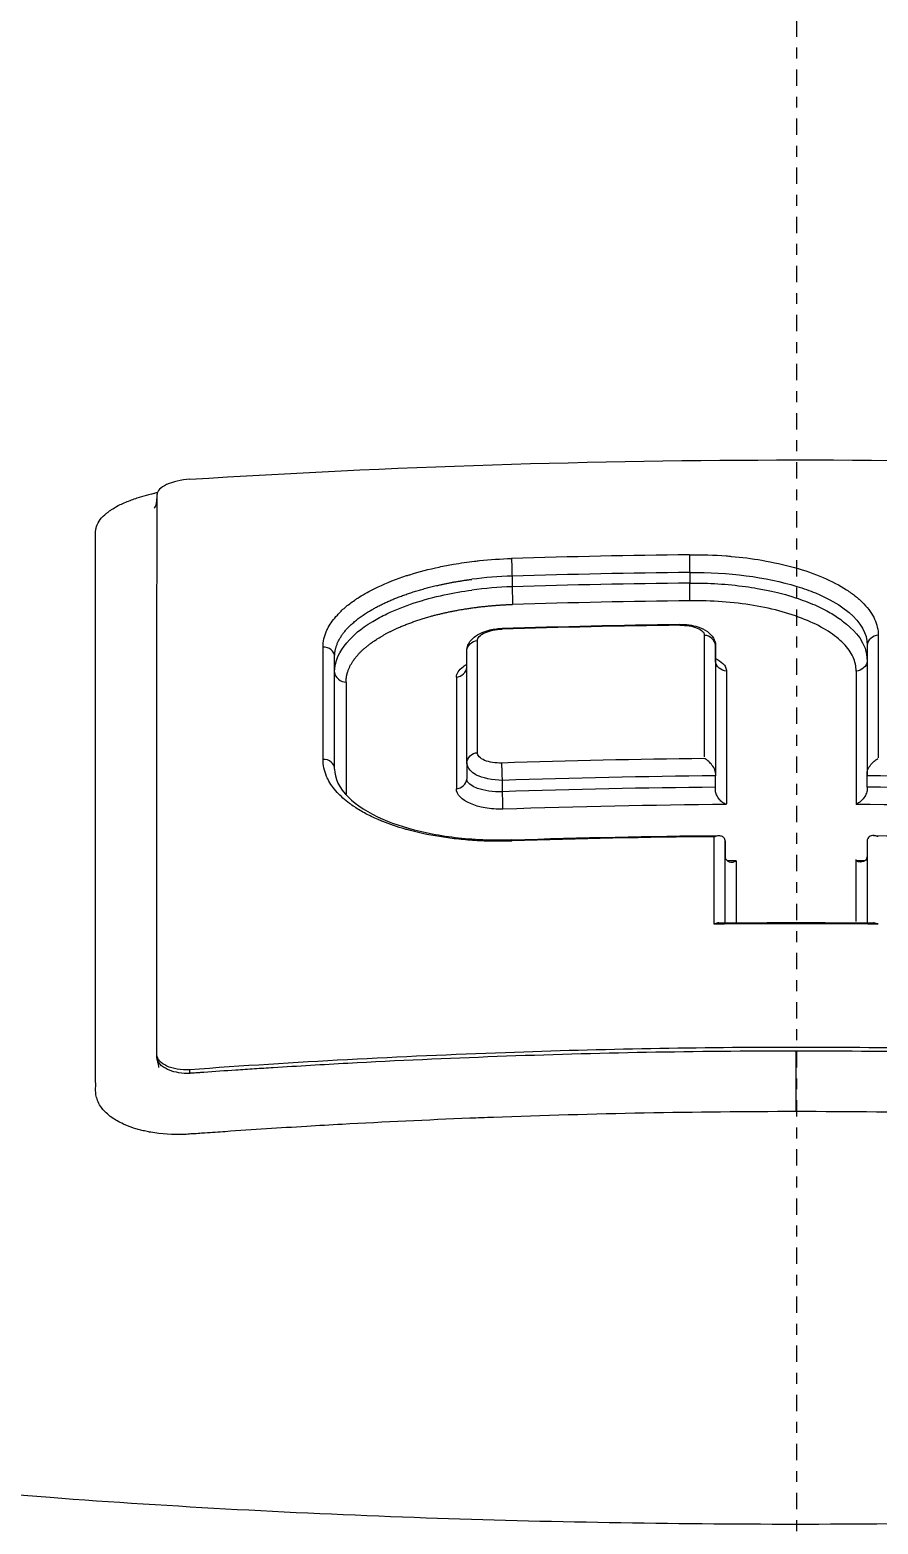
# Model space of a CAD drawing. Header units: millimetres. Extents: x 0 to 4378, y 0 to 2376.
# Drawn here: x 770.19 to 777.97, y 2201.77 to 2215.47 of the extents above; entities that cross this region are included whole.
import ezdxf

# ---------------------------------------------------------------- set-up
doc = ezdxf.new("R2010")
doc.units = ezdxf.units.MM
doc.header["$LTSCALE"] = 0.2
doc.linetypes.add('CENTER2', pattern=[1.125, 0.75, -0.125, 0.125, -0.125])
doc.layers.add('02_Center Line', color=1, linetype='CENTER2')

# ---------------------------------------------------------------- blocks, each defined once
blk = doc.blocks.new('A$C67cfe5fe')
for p, q in [((-0.928, 44.264), (-0.928, 44.264)), ((-2.608, 44.068), (-2.608, 43.969)), ((-0.979, 44.102), (-0.979, 44.004)), ((-0.928, 43.842), (-0.928, 43.842)), ((-0.742, 43.434), (-0.743, 42.261)), ((-0.742, 43.286), (-0.742, 43.434)), ((-0.742, 43.434), (-0.742, 43.286)), ((0.649, 43.435), (0.649, 42.262)), ((0.649, 43.435), (0.649, 43.435)), ((-4.235, 42.299), (-4.235, 43.327)), ((-3.022, 42.36), (-3.022, 43.387)), ((-2.926, 43.302), (-2.926, 43.302)), ((-4.235, 42.299), (-4.235, 43.186)), ((-3.022, 42.36), (-3.022, 43.231)), ((-0.742, 43.286), (-0.743, 42.236)), ((0.548, 43.197), (0.548, 41.975)), ((0.649, 43.287), (0.649, 42.237)), ((0.649, 43.287), (0.649, 43.287)), ((-3.022, 42.36), (-3.022, 42.206)), ((-1.919, 42.376), (-1.919, 42.376)), ((-2.696, 42.091), (-2.696, 42.195)), ((-0.743, 42.132), (-0.743, 42.236)), ((0.649, 42.133), (0.649, 42.237)), ((-0.743, 42.132), (-0.743, 42.132)), ((-0.654, 40.888), (-0.654, 41.641)), ((-0.654, 41.641), (-0.654, 41.495)), ((0.649, 41.641), (0.648, 40.888)), ((-0.654, 40.888), (-0.654, 41.495)), ((0.648, 41.495), (0.648, 40.888)), ((-5.864, 39.653), (-5.864, 39.679)), ((-1.919, 39.688), (-1.919, 39.688)), ((-0.928, 39.707), (-0.928, 39.707)), ((-5.564, 39.509), (-5.564, 39.542))]:
    blk.add_line(p, q)
for radius, start, end in [(86.413, 313.06048, 226.93952), (59, 311.98884, 228.01116), (57.092, 313.6982, 226.3018)]:
    blk.add_arc((0, 0), radius, start, end)
for centre, major_axis, ratio, start_param, end_param in [((-5.563, 44.836), (0.3, 0.023), 0.39536, 1.540952, 3.111749), ((0.004, -29.488), (79.462, -0.002), 0.92821, 1.583219, 1.60375), ((-2.574, 43.454), (1.548, 0.043), 0.397012, 1.58138, 1.822144), ((0.004, -29.461), (79.293, -0.002), 0.927804, 1.583225, 1.603764), ((0.004, -29.389), (79.137, -0.002), 0.92749, 1.583251, 1.603829), ((-2.604, 43.248), (1.638, 0.061), 0.440164, 1.556801, 1.783467), ((0.004, -29.362), (78.968, -0.002), 0.927077, 1.583258, 1.603845), ((0.006, -29.007), (-78.262, 0.002), 0.928055, 4.726147, 4.746973), ((-2.696, 43.536), (0.0018, -0.0536), 0.018842, 3.145343, 3.705079), ((-1.068, 43.572), (0.0007, -0.0538), 0.007417, 3.137067, 3.1416), ((-1.068, 43.572), (0.0007, -0.0538), 0.007417, 3.1416, 3.707714), ((-2.945, -29.527), (0.02, 81.126), 0.000062, 5.803652, 5.831887), ((-0.851, -29.827), (-0.008, -81.489), 0.00002, 2.660467, 2.691319), ((0.755, -29.836), (0.005, -81.499), 0.000032, 3.592118, 3.622961), ((-4.335, 43.327), (0.1, 0), 0.899596, 0.00002, 1.626158), ((-4.363, -29.235), (0.022, 80.762), 0.000059, 5.802861, 5.831224), ((-0.636, -29.845), (0.005, -81.109), 0.000032, 3.591254, 3.62475), ((-4.109, -29.275), (-0.02, 80.412), 0.000079, 0.45104, 0.479465), ((-3.098, -29.484), (-0.019, 80.673), 0.000081, 0.450484, 0.478814), ((-4.335, 42.299), (0.1, 0), 0.886849, 0.000221, 1.627453), ((0.008, -27.889), (-75.713, 0.002), 0.928348, 4.723657, 4.748198), ((-4.335, 42.299), (0.1, 0), 0.886849, 0.000018, 0.000221), ((0.007, -27.834), (-75.523, 0.002), 0.927848, 4.722341, 4.748216), ((-0.742, 42.353), (0, -0.133), 0.000583, 5.47928, 5.787408), ((0.648, 42.355), (0, -0.133), 0.000491, 0.495311, 0.804225), ((-0.006, -27.79), (75.475, -0.002), 0.92785, 1.536257, 1.562148), ((0.007, -27.736), (-75.337, 0.002), 0.927455, 4.722368, 4.748308), ((-0.743, 42.017), (0, -0.131), 0.000579, 2.333892, 2.645879), ((0.649, 42.013), (0, -0.135), 0.000363, 3.620466, 3.927231), ((-0.007, -27.699), (-75.297, 0.002), 0.927458, 4.677763, 4.703714), ((0.007, -27.683), (-75.149, 0.002), 0.926947, 4.721044, 4.748325), ((-0.006, -27.638), (-75.101, 0.002), 0.926936, 4.677744, 4.705038), ((0.009, -27.094), (-74.104, 0.002), 0.928107, 4.722724, 4.74776), ((-0.764, -30.503), (0.009, 82.256), 0.00003, 5.763106, 5.783077), ((0.007, -27.111), (-73.954, 0.002), 0.927194, 4.719989, 4.721059), ((-0.547, -30.456), (-0.005, 81.802), 0.000036, 0.496809, 0.511176), ((0.541, -30.453), (-0.007, -81.799), 0.000022, 2.630734, 2.645106), ((0, -25.386), (-71.394, 0.002), 0.928182, 4.701923, 4.722988)]:
    blk.add_ellipse(centre, major_axis=major_axis, ratio=ratio, start_param=start_param, end_param=end_param)
for points, knots in [([(-3.067, 34.878), (-4.126, 34.906), (-5.172, 34.951), (-7.244, 35.077), (-8.265, 35.158), (-9.932, 35.321), (-10.592, 35.395), (-11.611, 35.523), (-11.978, 35.572), (-15.251, 36.036), (-17.895, 36.606), (-20.291, 37.349), (-20.433, 37.395), (-20.871, 37.537), (-21.175, 37.64), (-21.75, 37.847), (-22.029, 37.952), (-22.564, 38.164), (-22.824, 38.273), (-23.331, 38.496), (-23.576, 38.609), (-24.29, 38.958), (-24.73, 39.2), (-25.53, 39.694), (-25.889, 39.946), (-26.36, 40.328), (-26.504, 40.454), (-27.199, 41.109), (-27.591, 41.657), (-27.854, 42.357), (-27.895, 42.495), (-27.955, 42.772), (-27.974, 42.911), (-27.989, 43.188), (-27.986, 43.324), (-27.958, 43.589), (-27.934, 43.719), (-27.885, 43.908), (-27.867, 43.969), (-27.807, 44.146), (-27.758, 44.265), (-27.651, 44.486), (-27.593, 44.591), (-27.294, 45.074), (-26.967, 45.45), (-26.236, 46.096), (-25.874, 46.367), (-24.852, 47.028), (-24.133, 47.412), (-22.908, 47.958), (-22.475, 48.136), (-21.564, 48.479), (-21.084, 48.647), (-20.582, 48.807)], [0.000005, 0.000005, 0.000005, 0.000005, 0.319511, 0.319511, 0.639479, 0.639479, 0.852403, 0.852403, 0.973891, 0.973891, 1.947625, 1.947625, 2.010365, 2.010365, 2.139691, 2.139691, 2.265575, 2.265575, 2.393345, 2.393345, 2.521559, 2.521559, 2.781941, 2.781941, 3.041001, 3.041001, 3.166048, 3.166048, 3.692233, 3.692233, 3.821507, 3.821507, 3.951206, 3.951206, 4.07808, 4.07808, 4.201324, 4.201324, 4.258471, 4.258471, 4.368502, 4.368502, 4.468635, 4.468635, 4.831764, 4.831764, 5.102761, 5.102761, 5.508805, 5.508805, 5.711646, 5.711646, 5.914059, 5.914059, 5.914059, 5.914059]), ([(-20.254, 48.666), (-21.316, 48.291), (-22.924, 47.664), (-25.326, 46.074), (-26.033, 45.35), (-26.63, 44.115), (-26.71, 43.619), (-26.475, 41.949), (-25.525, 40.9), (-22.805, 39.082), (-20.784, 38.224), (-16.051, 36.874), (-13.47, 36.364), (-9.424, 35.847), (-8.146, 35.719), (-5.708, 35.537), (-4.554, 35.475), (-2.295, 35.397), (-1.147, 35.377), (-0.009, 35.377)], [-5.847616, -5.847616, -5.847616, -5.847616, -5.038817, -5.038817, -4.426364, -4.426364, -4.019655, -4.019655, -3.083823, -3.083823, -2.043533, -2.043533, -1.111663, -1.111663, -0.700523, -0.700523, -0.341482, -0.341482, 0, 0, 0, 0]), ([(-0.009, 35.377), (1.128, 35.377), (2.276, 35.396), (4.534, 35.474), (5.688, 35.536), (8.127, 35.718), (9.404, 35.845), (13.452, 36.362), (16.034, 36.871), (20.77, 38.22), (22.793, 39.078), (25.516, 40.895), (26.47, 41.942), (26.709, 43.614), (26.63, 44.11), (26.035, 45.347), (25.328, 46.071), (22.925, 47.663), (21.315, 48.291), (20.252, 48.666)], [-3.557548, -3.557548, -3.557548, -3.557548, -3.349945, -3.349945, -3.131371, -3.131371, -2.88131, -2.88131, -2.314192, -2.314192, -1.681115, -1.681115, -1.111984, -1.111984, -0.864569, -0.864569, -0.492008, -0.492008, -0.000015, -0.000015, -0.000015, -0.000015]), ([(-5.563, 44.956), (-3.714, 45.073), (-1.862, 45.133), (1.85, 45.133), (3.705, 45.074), (5.558, 44.956)], [0, 0, 0, 0, 0.4995825, 0.4995825, 0.9999999, 0.9999999, 0.9999999, 0.9999999]), ([(-6.318, 44.651), (-6.318, 44.651), (-6.318, 44.651), (-6.318, 44.651), (-6.31, 44.657), (-6.301, 44.663), (-6.293, 44.67), (-6.285, 44.675), (-6.277, 44.68), (-6.268, 44.686), (-6.248, 44.698), (-6.225, 44.711), (-6.2, 44.723), (-6.169, 44.738), (-6.134, 44.753), (-6.097, 44.766), (-6.081, 44.772), (-6.064, 44.778), (-6.046, 44.784), (-6.018, 44.793), (-5.989, 44.802), (-5.96, 44.81)], [0.41973786, 0.41973786, 0.41973786, 0.41973786, 0.41974049, 0.41974049, 0.41974049, 0.42088252, 0.42088252, 0.42088252, 0.421875, 0.421875, 0.421875, 0.4242454, 0.4242454, 0.4242454, 0.42725417, 0.42725417, 0.42725417, 0.42860278, 0.42860278, 0.42860278, 0.43081645, 0.43081645, 0.43081645, 0.43081645]), ([(-5.96, 44.81), (-5.945, 44.814), (-5.93, 44.818), (-5.915, 44.822), (-5.91, 44.823), (-5.904, 44.824), (-5.898, 44.826), (-5.889, 44.828), (-5.879, 44.83), (-5.869, 44.833), (-5.866, 44.833), (-5.863, 44.834), (-5.86, 44.835)], [0.430816452, 0.430816452, 0.430816452, 0.430816452, 0.431952859, 0.431952859, 0.431952859, 0.432377083, 0.432377083, 0.432377083, 0.433119119, 0.433119119, 0.433119119, 0.433340156, 0.433340156, 0.433340156, 0.433340156]), ([(-5.864, 39.679), (-5.864, 40.649), (-5.864, 41.562), (-5.864, 43.277), (-5.864, 44.077), (-5.863, 44.817)], [-1.119708, -1.119708, -1.119708, -1.119708, -0.559623, -0.559623, -0.000001, -0.000001, -0.000001, -0.000001]), ([(-5.889, 44.691), (-5.889, 44.691), (-5.889, 44.691), (-5.887, 44.694), (-5.882, 44.698), (-5.875, 44.713), (-5.87, 44.725), (-5.865, 44.749), (-5.864, 44.759), (-5.864, 44.766), (-5.864, 44.768), (-5.864, 44.768), (-5.864, 44.768), (-5.864, 44.771), (-5.864, 44.774), (-5.864, 44.776)], [1.25071335, 1.25071335, 1.25071335, 1.25071335, 1.2539505, 1.2539505, 1.26607486, 1.26607486, 1.27625562, 1.27625562, 1.28286408, 1.28286408, 1.28458104, 1.28458104, 1.28718721, 1.28718721, 1.28976385, 1.28976385, 1.28976385, 1.28976385]), ([(-6.425, 39.323), (-6.426, 39.333), (-6.426, 39.341), (-6.427, 39.348), (-6.427, 39.362), (-6.426, 39.384), (-6.426, 39.409), (-6.427, 39.444), (-6.426, 39.485), (-6.427, 39.519), (-6.427, 39.521), (-6.427, 39.523), (-6.427, 39.525), (-6.427, 39.583), (-6.427, 39.644), (-6.427, 39.701), (-6.427, 39.713), (-6.427, 39.725), (-6.427, 39.737), (-6.427, 39.842), (-6.427, 39.954), (-6.427, 40.049), (-6.427, 40.226), (-6.427, 40.406), (-6.427, 40.59), (-6.427, 40.629), (-6.427, 40.667), (-6.427, 40.706), (-6.427, 40.818), (-6.427, 40.932), (-6.427, 41.046), (-6.427, 41.161), (-6.427, 41.297), (-6.427, 41.393), (-6.427, 41.442), (-6.427, 41.491), (-6.427, 41.541), (-6.427, 41.757), (-6.427, 41.977), (-6.427, 42.202), (-6.427, 42.331), (-6.427, 42.461), (-6.427, 42.592), (-6.427, 42.677), (-6.427, 42.763), (-6.427, 42.85), (-6.427, 42.971), (-6.427, 43.093), (-6.427, 43.216), (-6.427, 43.302), (-6.427, 43.387), (-6.427, 43.474), (-6.427, 43.493), (-6.427, 43.513), (-6.427, 43.533), (-6.427, 43.639), (-6.427, 43.758), (-6.427, 43.852), (-6.427, 43.925), (-6.427, 44), (-6.427, 44.074), (-6.427, 44.172), (-6.427, 44.269), (-6.427, 44.365), (-6.427, 44.382), (-6.427, 44.398), (-6.427, 44.414), (-6.427, 44.422), (-6.427, 44.429), (-6.427, 44.437), (-6.427, 44.449), (-6.427, 44.461), (-6.427, 44.473), (-6.427, 44.484), (-6.426, 44.496), (-6.423, 44.508), (-6.413, 44.55), (-6.386, 44.591), (-6.341, 44.631), (-6.334, 44.638), (-6.326, 44.644), (-6.318, 44.651)], [0.1547889, 0.1547889, 0.1547889, 0.1547889, 0.15625, 0.15625, 0.15625, 0.1593979, 0.1593979, 0.1593979, 0.1637965, 0.1637965, 0.1637965, 0.1640625, 0.1640625, 0.1640625, 0.171875, 0.171875, 0.171875, 0.1734917, 0.1734917, 0.1734917, 0.1875, 0.1875, 0.1875, 0.213324, 0.213324, 0.213324, 0.21875, 0.21875, 0.21875, 0.234375, 0.234375, 0.234375, 0.25, 0.25, 0.25, 0.2579257, 0.2579257, 0.2579257, 0.2926672, 0.2926672, 0.2926672, 0.3125, 0.3125, 0.3125, 0.3255033, 0.3255033, 0.3255033, 0.34375, 0.34375, 0.34375, 0.3564771, 0.3564771, 0.3564771, 0.359375, 0.359375, 0.359375, 0.375, 0.375, 0.375, 0.3873006, 0.3873006, 0.3873006, 0.40346, 0.40346, 0.40346, 0.40625, 0.40625, 0.40625, 0.4075224, 0.4075224, 0.4075224, 0.409563, 0.409563, 0.409563, 0.4116065, 0.4116065, 0.4116065, 0.4185939, 0.4185939, 0.4185939, 0.4197379, 0.4197379, 0.4197379, 0.4197379]), ([(-0.981, 44.264), (-0.868, 44.265), (-0.754, 44.262), (-0.643, 44.253), (-0.628, 44.252), (-0.613, 44.251), (-0.598, 44.249)], [0, 0, 0, 0, 0.1250001, 0.1250001, 0.1250001, 0.1417191, 0.1417191, 0.1417191, 0.1417191]), ([(-4.341, 43.417), (-4.341, 43.467), (-4.33, 43.517), (-4.308, 43.566), (-4.304, 43.576), (-4.299, 43.587), (-4.293, 43.597), (-4.272, 43.636), (-4.244, 43.674), (-4.21, 43.711), (-4.189, 43.735), (-4.165, 43.758), (-4.139, 43.78), (-4.112, 43.803), (-4.083, 43.826), (-4.051, 43.847), (-4.042, 43.854), (-4.032, 43.86), (-4.023, 43.867), (-3.98, 43.894), (-3.933, 43.921), (-3.883, 43.946), (-3.867, 43.954), (-3.852, 43.962), (-3.836, 43.969), (-3.756, 44.007), (-3.669, 44.041), (-3.575, 44.072), (-3.565, 44.075), (-3.555, 44.078), (-3.545, 44.081), (-3.459, 44.108), (-3.369, 44.131), (-3.276, 44.151), (-3.232, 44.161), (-3.188, 44.169), (-3.144, 44.177), (-3.08, 44.188), (-3.016, 44.197), (-2.951, 44.205), (-2.936, 44.206), (-2.921, 44.208), (-2.906, 44.21), (-2.809, 44.22), (-2.711, 44.226), (-2.612, 44.229)], [0, 0, 0, 0, 0.124961, 0.124961, 0.124961, 0.151074, 0.151074, 0.151074, 0.25, 0.25, 0.25, 0.31207, 0.31207, 0.31207, 0.375, 0.375, 0.375, 0.39351, 0.39351, 0.39351, 0.475398, 0.475398, 0.475398, 0.5, 0.5, 0.5, 0.625, 0.625, 0.625, 0.638241, 0.638241, 0.638241, 0.75, 0.75, 0.75, 0.801734, 0.801734, 0.801734, 0.874941, 0.874941, 0.874941, 0.891604, 0.891604, 0.891604, 1, 1, 1, 1]), ([(-0.598, 44.249), (-0.502, 44.241), (-0.408, 44.229), (-0.317, 44.213), (-0.213, 44.195), (-0.112, 44.173), (-0.018, 44.146), (0.077, 44.12), (0.164, 44.089), (0.244, 44.055), (0.324, 44.021), (0.397, 43.983), (0.459, 43.942), (0.489, 43.923), (0.517, 43.903), (0.542, 43.883)], [0.1417191, 0.1417191, 0.1417191, 0.1417191, 0.2500001, 0.2500001, 0.2500001, 0.3750004, 0.3750004, 0.3750004, 0.5000001, 0.5000001, 0.5000001, 0.6250007, 0.6250007, 0.6250007, 0.6844931, 0.6844931, 0.6844931, 0.6844931]), ([(-0.979, 44.102), (-0.627, 44.106), (-0.277, 44.06), (0.003, 43.974), (0.064, 43.955), (0.122, 43.935), (0.175, 43.913), (0.211, 43.898), (0.244, 43.883), (0.276, 43.867), (0.357, 43.826), (0.426, 43.782), (0.482, 43.734), (0.59, 43.642), (0.649, 43.539), (0.649, 43.435)], [0, 0, 0, 0, 0.4109052, 0.4109052, 0.4109052, 0.5000049, 0.5000049, 0.5000049, 0.5590367, 0.5590367, 0.5590367, 0.7086872, 0.7086872, 0.7086872, 0.9999925, 0.9999925, 0.9999925, 0.9999925]), ([(-0.979, 44.004), (-0.805, 44.006), (-0.633, 43.995), (-0.468, 43.972), (-0.431, 43.967), (-0.394, 43.962), (-0.359, 43.955), (-0.314, 43.948), (-0.27, 43.939), (-0.228, 43.929), (-0.151, 43.912), (-0.107, 43.902), (-0.008, 43.869), (0.055, 43.849), (0.114, 43.827), (0.169, 43.803), (0.203, 43.788), (0.234, 43.773), (0.265, 43.757), (0.305, 43.735), (0.343, 43.713), (0.378, 43.689), (0.413, 43.665), (0.462, 43.625), (0.474, 43.614), (0.525, 43.569), (0.649, 43.465), (0.649, 43.287)], [0, 0, 0, 0, 0.25, 0.25, 0.25, 0.3057667, 0.3057667, 0.3057667, 0.375, 0.375, 0.375, 0.5, 0.5, 0.5, 0.5781771, 0.5781771, 0.5781771, 0.625, 0.625, 0.625, 0.6875, 0.6875, 0.6875, 0.75, 0.75, 0.75, 0.999996, 0.999996, 0.999996, 0.999996]), ([(-4.235, 43.186), (-4.236, 43.287), (-4.189, 43.378), (-4.123, 43.456), (-4.058, 43.534), (-4.004, 43.58), (-3.884, 43.653), (-3.844, 43.677), (-3.801, 43.7), (-3.756, 43.722), (-3.6, 43.796), (-3.42, 43.855), (-3.229, 43.896), (-3.146, 43.914), (-3.061, 43.928), (-2.976, 43.94)], [0, 0, 0, 0, 0.25, 0.25, 0.25, 0.5, 0.5, 0.5, 0.5839635, 0.5839635, 0.5839635, 0.8742063, 0.8742063, 0.8742063, 1, 1, 1, 1]), ([(0.548, 43.197), (0.548, 43.24), (0.538, 43.283), (0.519, 43.326), (0.5, 43.368), (0.47, 43.409), (0.432, 43.449), (0.394, 43.489), (0.347, 43.527), (0.291, 43.562), (0.235, 43.598), (0.171, 43.631), (0.101, 43.66), (0.03, 43.69), (-0.047, 43.717), (-0.13, 43.74), (-0.213, 43.764), (-0.302, 43.783), (-0.394, 43.799), (-0.486, 43.814), (-0.582, 43.826), (-0.68, 43.833), (-0.778, 43.84), (-0.878, 43.843), (-0.978, 43.842)], [0, 0, 0, 0, 0.125, 0.125, 0.125, 0.25, 0.25, 0.25, 0.375, 0.375, 0.375, 0.5, 0.5, 0.5, 0.625, 0.625, 0.625, 0.75, 0.75, 0.75, 0.875, 0.875, 0.875, 1, 1, 1, 1]), ([(0.542, 43.883), (0.544, 43.882), (0.545, 43.881), (0.546, 43.879), (0.573, 43.858), (0.597, 43.836), (0.618, 43.813), (0.661, 43.768), (0.695, 43.721), (0.717, 43.672), (0.739, 43.624), (0.75, 43.575), (0.75, 43.525)], [0.6844931, 0.6844931, 0.6844931, 0.6844931, 0.6875004, 0.6875004, 0.6875004, 0.7500001, 0.7500001, 0.7500001, 0.8750003, 0.8750003, 0.8750003, 1, 1, 1, 1]), ([(-3.022, 43.388), (-3.022, 43.403), (-3.018, 43.419), (-3.006, 43.449), (-2.997, 43.464), (-2.974, 43.492), (-2.959, 43.506), (-2.919, 43.533), (-2.894, 43.546), (-2.832, 43.57), (-2.792, 43.58), (-2.734, 43.587), (-2.716, 43.589), (-2.698, 43.589)], [0, 0, 0, 0, 0.00585226, 0.00585226, 0.01169316, 0.01169316, 0.01878079, 0.01878079, 0.02852252, 0.02852252, 0.04105884, 0.04105884, 0.04637725, 0.04637725, 0.04637725, 0.04637725]), ([(-2.925, 43.477), (-2.926, 43.49), (-2.92, 43.503), (-2.897, 43.527), (-2.879, 43.538), (-2.837, 43.557), (-2.812, 43.566), (-2.757, 43.577), (-2.728, 43.58), (-2.698, 43.581)], [0, 0, 0, 0, 0.24981, 0.24981, 0.50014, 0.50014, 0.749753, 0.749753, 1, 1, 1, 1]), ([(-1.069, 43.626), (-1.041, 43.626), (-1.012, 43.624), (-0.956, 43.616), (-0.929, 43.61), (-0.872, 43.591), (-0.842, 43.577), (-0.803, 43.549), (-0.79, 43.537), (-0.77, 43.514), (-0.763, 43.503), (-0.752, 43.483), (-0.749, 43.473), (-0.744, 43.454), (-0.743, 43.444), (-0.742, 43.435)], [0, 0, 0, 0, 0.00847318, 0.00847318, 0.01746871, 0.01746871, 0.02861115, 0.02861115, 0.03460781, 0.03460781, 0.03915272, 0.03915272, 0.04269381, 0.04269381, 0.04637462, 0.04637462, 0.04637462, 0.04637462]), ([(-1.069, 43.617), (-1.04, 43.618), (-1.011, 43.616), (-0.983, 43.611), (-0.956, 43.607), (-0.931, 43.6), (-0.911, 43.592), (-0.89, 43.583), (-0.873, 43.573), (-0.861, 43.561), (-0.85, 43.55), (-0.844, 43.537), (-0.844, 43.524)], [0, 0, 0, 0, 0.25, 0.25, 0.25, 0.5, 0.5, 0.5, 0.75, 0.75, 0.75, 1, 1, 1, 1]), ([(-0.742, 43.313), (-0.715, 43.299), (-0.693, 43.283), (-0.675, 43.267), (-0.664, 43.256), (-0.655, 43.244), (-0.65, 43.232), (-0.644, 43.22), (-0.642, 43.208), (-0.642, 43.196)], [0.5605287, 0.5605287, 0.5605287, 0.5605287, 0.7509063, 0.7509063, 0.7509063, 0.875453, 0.875453, 0.875453, 1, 1, 1, 1]), ([(-3.118, 43.141), (-3.118, 43.157), (-3.113, 43.174), (-3.103, 43.19), (-3.092, 43.207), (-3.076, 43.223), (-3.053, 43.24), (-3.044, 43.247), (-3.034, 43.253), (-3.023, 43.26)], [0, 0, 0, 0, 0.2504489, 0.2504489, 0.2504489, 0.5009372, 0.5009372, 0.5009372, 0.5989114, 0.5989114, 0.5989114, 0.5989114]), ([(-2.61, 41.639), (-2.694, 41.636), (-2.779, 41.636), (-2.863, 41.639), (-2.892, 41.64), (-2.92, 41.642), (-2.949, 41.643), (-3.006, 41.647), (-3.062, 41.652), (-3.118, 41.658), (-3.171, 41.664), (-3.223, 41.671), (-3.274, 41.679), (-3.379, 41.696), (-3.48, 41.717), (-3.574, 41.744), (-3.579, 41.745), (-3.584, 41.746), (-3.589, 41.748), (-3.661, 41.768), (-3.729, 41.792), (-3.793, 41.817), (-3.808, 41.823), (-3.822, 41.829), (-3.836, 41.836), (-3.876, 41.853), (-3.913, 41.871), (-3.949, 41.889), (-3.985, 41.909), (-4.02, 41.929), (-4.051, 41.951), (-4.068, 41.962), (-4.084, 41.973), (-4.099, 41.984), (-4.142, 42.016), (-4.179, 42.05), (-4.211, 42.085), (-4.245, 42.123), (-4.274, 42.162), (-4.295, 42.203), (-4.3, 42.212), (-4.304, 42.222), (-4.309, 42.232), (-4.33, 42.283), (-4.341, 42.335), (-4.341, 42.388)], [0, 0, 0, 0, 0.093194, 0.093194, 0.093194, 0.125, 0.125, 0.125, 0.189042, 0.189042, 0.189042, 0.25, 0.25, 0.25, 0.375001, 0.375001, 0.375001, 0.38152, 0.38152, 0.38152, 0.477845, 0.477845, 0.477845, 0.5, 0.5, 0.5, 0.56152, 0.56152, 0.56152, 0.625001, 0.625001, 0.625001, 0.658058, 0.658058, 0.658058, 0.75, 0.75, 0.75, 0.850773, 0.850773, 0.850773, 0.875, 0.875, 0.875, 1, 1, 1, 1]), ([(-2.696, 42.195), (-2.782, 42.193), (-2.892, 42.222), (-2.927, 42.24), (-2.957, 42.255), (-3.008, 42.286), (-3.02, 42.34), (-3.021, 42.347), (-3.022, 42.353), (-3.022, 42.36)], [0, 0, 0, 0, 0.4992992, 0.4992992, 0.4992992, 0.9482076, 0.9482076, 0.9482076, 1, 1, 1, 1]), ([(-2.701, 42.354), (-2.73, 42.353), (-2.759, 42.355), (-2.787, 42.359), (-2.814, 42.363), (-2.838, 42.37), (-2.859, 42.378), (-2.88, 42.387), (-2.897, 42.398), (-2.908, 42.41), (-2.92, 42.422), (-2.926, 42.435), (-2.926, 42.449)], [0, 0, 0, 0, 0.25, 0.25, 0.25, 0.5, 0.5, 0.5, 0.75, 0.75, 0.75, 1, 1, 1, 1]), ([(-0.743, 42.261), (-0.743, 42.264), (-0.743, 42.268), (-0.745, 42.28), (-0.748, 42.29), (-0.76, 42.316), (-0.771, 42.332), (-0.792, 42.357), (-0.802, 42.367), (-0.824, 42.385), (-0.834, 42.391), (-0.844, 42.395)], [0, 0, 0, 0, 0.00105443, 0.00105443, 0.00390422, 0.00390422, 0.00841748, 0.00841748, 0.01167124, 0.01167124, 0.01536804, 0.01536804, 0.01536804, 0.01536804]), ([(0.649, 42.262), (0.649, 42.269), (0.65, 42.276), (0.654, 42.291), (0.657, 42.299), (0.669, 42.322), (0.68, 42.338), (0.702, 42.362), (0.711, 42.37), (0.73, 42.385), (0.74, 42.391), (0.749, 42.396)], [-0.01932859, -0.01932859, -0.01932859, -0.01932859, -0.01686752, -0.01686752, -0.01403596, -0.01403596, -0.0080494, -0.0080494, -0.00399872, -0.00399872, 0, 0, 0, 0]), ([(-4.235, 42.299), (-4.235, 42.215), (-4.197, 42.127), (-4.035, 41.968), (-3.926, 41.898), (-3.678, 41.79), (-3.543, 41.748), (-3.246, 41.684), (-3.081, 41.663), (-2.813, 41.649), (-2.711, 41.648), (-2.609, 41.652)], [0, 0, 0, 0, 0.0707494, 0.0707494, 0.1293121, 0.1293121, 0.1794084, 0.1794084, 0.2307931, 0.2307931, 0.2612526, 0.2612526, 0.2612526, 0.2612526]), ([(-2.691, 41.932), (-2.747, 41.93), (-2.804, 41.934), (-2.854, 41.943), (-2.956, 41.961), (-3.038, 41.997), (-3.083, 42.043), (-3.106, 42.066), (-3.118, 42.091), (-3.118, 42.117)], [0, 0, 0, 0, 0.250033, 0.250033, 0.250033, 0.75, 0.75, 0.75, 1, 1, 1, 1]), ([(-0.642, 41.974), (-0.642, 41.974), (-0.642, 41.974), (-0.651, 41.977), (-0.663, 41.982), (-0.688, 42.001), (-0.698, 42.01), (-0.718, 42.034), (-0.727, 42.048), (-0.738, 42.075), (-0.741, 42.087), (-0.742, 42.101), (-0.743, 42.104), (-0.743, 42.108)], [-0.00010774, -0.00010774, -0.00010774, -0.00010774, 0, 0, 0.00301016, 0.00301016, 0.00518551, 0.00518551, 0.0079686, 0.0079686, 0.01017461, 0.01017461, 0.01088966, 0.01088966, 0.01088966, 0.01088966]), ([(0.649, 42.109), (0.648, 42.102), (0.647, 42.096), (0.644, 42.082), (0.641, 42.075), (0.631, 42.054), (0.622, 42.039), (0.601, 42.015), (0.591, 42.004), (0.566, 41.984), (0.555, 41.978), (0.548, 41.975)], [0.00005399, 0.00005399, 0.00005399, 0.00005399, 0.00205261, 0.00205261, 0.00430952, 0.00430952, 0.00906863, 0.00906863, 0.01302984, 0.01302984, 0.01836274, 0.01836274, 0.01836274, 0.01836274]), ([(-0.755, 41.679), (-0.753, 41.68), (-0.751, 41.681), (-0.737, 41.687), (-0.724, 41.689), (-0.702, 41.689), (-0.691, 41.687), (-0.677, 41.68), (-0.673, 41.677), (-0.666, 41.67), (-0.663, 41.667), (-0.66, 41.662)], [-0.01576575, -0.01576575, -0.01576575, -0.01576575, -0.0149023, -0.0149023, -0.00948324, -0.00948324, -0.00441114, -0.00441114, -0.00209553, -0.00209553, -0.00007679, -0.00007679, -0.00007679, -0.00007679]), ([(-0.654, 41.641), (-0.654, 41.644), (-0.655, 41.648), (-0.657, 41.655), (-0.658, 41.659), (-0.66, 41.662)], [0.000001277, 0.000001277, 0.000001277, 0.000001277, 0.001472911, 0.001472911, 0.003117711, 0.003117711, 0.003117711, 0.003117711]), ([(0.655, 41.662), (0.653, 41.659), (0.651, 41.655), (0.649, 41.648), (0.649, 41.644), (0.649, 41.641)], [0.000120329, 0.000120329, 0.000120329, 0.000120329, 0.001765657, 0.001765657, 0.003236737, 0.003236737, 0.003236737, 0.003236737]), ([(0.749, 41.679), (0.747, 41.68), (0.745, 41.681), (0.733, 41.686), (0.723, 41.688), (0.704, 41.69), (0.695, 41.689), (0.68, 41.685), (0.674, 41.682), (0.663, 41.673), (0.658, 41.669), (0.655, 41.662)], [-0.00093187, -0.00093187, -0.00093187, -0.00093187, 0, 0, 0.00436612, 0.00436612, 0.00867322, 0.00867322, 0.01202355, 0.01202355, 0.01490186, 0.01490186, 0.01490186, 0.01490186]), ([(-0.654, 41.495), (-0.654, 41.491), (-0.653, 41.488), (-0.651, 41.481), (-0.65, 41.477), (-0.648, 41.473)], [-0.003257894, -0.003257894, -0.003257894, -0.003257894, -0.001782606, -0.001782606, -0.000132438, -0.000132438, -0.000132438, -0.000132438]), ([(-0.648, 41.473), (-0.646, 41.47), (-0.644, 41.468), (-0.635, 41.457), (-0.626, 41.451), (-0.607, 41.445), (-0.598, 41.444), (-0.579, 41.446), (-0.569, 41.448), (-0.558, 41.454), (-0.555, 41.455), (-0.553, 41.457)], [-0.01552143, -0.01552143, -0.01552143, -0.01552143, -0.01394941, -0.01394941, -0.00870943, -0.00870943, -0.00449248, -0.00449248, 0, 0, 0.00105534, 0.00105534, 0.00105534, 0.00105534]), ([(0.643, 41.474), (0.639, 41.467), (0.633, 41.461), (0.62, 41.452), (0.612, 41.449), (0.596, 41.446), (0.588, 41.446), (0.572, 41.448), (0.563, 41.45), (0.552, 41.455), (0.55, 41.456), (0.548, 41.457)], [0.00000446, 0.00000446, 0.00000446, 0.00000446, 0.00315582, 0.00315582, 0.00647054, 0.00647054, 0.00967903, 0.00967903, 0.01290135, 0.01290135, 0.01364303, 0.01364303, 0.01364303, 0.01364303]), ([(0.643, 41.474), (0.644, 41.477), (0.646, 41.481), (0.648, 41.488), (0.648, 41.491), (0.648, 41.495)], [-0.003051764, -0.003051764, -0.003051764, -0.003051764, -0.001475328, -0.001475328, -0.000001276, -0.000001276, -0.000001276, -0.000001276]), ([(-0.712, 40.888), (-0.724, 40.888), (-0.736, 40.885), (-0.751, 40.878), (-0.753, 40.878), (-0.755, 40.876)], [0.009344193, 0.009344193, 0.009344193, 0.009344193, 0.014404027, 0.014404027, 0.015176857, 0.015176857, 0.015176857, 0.015176857]), ([(0.749, 40.876), (0.747, 40.878), (0.745, 40.879), (0.735, 40.883), (0.726, 40.886), (0.714, 40.888), (0.71, 40.888), (0.706, 40.888)], [-0.000875175, -0.000875175, -0.000875175, -0.000875175, 0, 0, 0.003670772, 0.003670772, 0.005581184, 0.005581184, 0.005581184, 0.005581184]), ([(5.558, 39.543), (4.594, 39.612), (3.629, 39.664), (1.773, 39.731), (0.887, 39.747), (-0.893, 39.747), (-1.779, 39.73), (-3.634, 39.664), (-4.6, 39.612), (-5.564, 39.542)], [-1.113248, -1.113248, -1.113248, -1.113248, -0.82321, -0.82321, -0.556619, -0.556619, -0.289996, -0.289996, 0, 0, 0, 0]), ([(-5.564, 39.542), (-5.643, 39.537), (-5.718, 39.55), (-5.773, 39.576), (-5.828, 39.601), (-5.863, 39.637), (-5.864, 39.679)], [0, 0, 0, 0, 0.500515, 0.500515, 0.500515, 1, 1, 1, 1]), ([(-5.564, 39.509), (-5.572, 39.508), (-5.581, 39.508), (-5.59, 39.508), (-5.655, 39.508), (-5.721, 39.524), (-5.767, 39.545), (-5.823, 39.57), (-5.863, 39.611), (-5.864, 39.653)], [0, 0, 0, 0, 0.0564556, 0.0564556, 0.0564556, 0.4856693, 0.4856693, 0.4856693, 0.9999985, 0.9999985, 0.9999985, 0.9999985]), ([(-5.846, 39.564), (-5.846, 39.564), (-5.846, 39.564), (-5.846, 39.566), (-5.847, 39.567), (-5.847, 39.571), (-5.847, 39.574), (-5.848, 39.582), (-5.849, 39.588), (-5.853, 39.605), (-5.856, 39.616), (-5.86, 39.627)], [0.9037999, 0.9037999, 0.9037999, 0.9037999, 0.90458467, 0.90458467, 0.90555985, 0.90555985, 0.90703281, 0.90703281, 0.90970485, 0.90970485, 0.91423289, 0.91423289, 0.91423289, 0.91423289]), ([(-0.003, 39.713), (-0.917, 39.713), (-1.831, 39.696), (-2.745, 39.662), (-3.201, 39.646), (-3.658, 39.625), (-4.114, 39.6), (-4.342, 39.588), (-4.57, 39.574), (-4.798, 39.56), (-4.855, 39.557), (-4.912, 39.553), (-4.969, 39.549), (-5.026, 39.546), (-5.083, 39.542), (-5.14, 39.538), (-5.238, 39.532), (-5.336, 39.525), (-5.433, 39.518), (-5.447, 39.517), (-5.461, 39.516), (-5.474, 39.515)], [0.0000001, 0.0000001, 0.0000001, 0.0000001, 0.492771, 0.492771, 0.492771, 0.7391565, 0.7391565, 0.7391565, 0.8623493, 0.8623493, 0.8623493, 0.8931475, 0.8931475, 0.8931475, 0.9239457, 0.9239457, 0.9239457, 0.9766944, 0.9766944, 0.9766944, 0.9841395, 0.9841395, 0.9841395, 0.9841395]), ([(5.477, 39.515), (4.565, 39.579), (3.652, 39.629), (1.825, 39.696), (0.911, 39.713), (-0.003, 39.713)], [0, 0, 0, 0, 0.5, 0.5, 1, 1, 1, 1]), ([(-5.474, 39.515), (-5.477, 39.515), (-5.48, 39.515), (-5.482, 39.515), (-5.499, 39.513), (-5.515, 39.512), (-5.532, 39.511), (-5.543, 39.51), (-5.553, 39.51), (-5.564, 39.509)], [0.98413947, 0.98413947, 0.98413947, 0.98413947, 0.98554205, 0.98554205, 0.98554205, 0.99438973, 0.99438973, 0.99438973, 0.99999998, 0.99999998, 0.99999998, 0.99999998]), ([(-5.967, 38.978), (-5.967, 38.978), (-5.967, 38.978), (-5.967, 38.978), (-5.983, 38.981), (-5.998, 38.985), (-6.013, 38.989), (-6.028, 38.992), (-6.043, 38.997), (-6.057, 39.001), (-6.086, 39.009), (-6.113, 39.019), (-6.14, 39.03), (-6.151, 39.034), (-6.162, 39.039), (-6.172, 39.044), (-6.211, 39.062), (-6.247, 39.082), (-6.278, 39.104), (-6.298, 39.118), (-6.315, 39.133), (-6.331, 39.148), (-6.342, 39.158), (-6.352, 39.168), (-6.36, 39.179), (-6.365, 39.184), (-6.369, 39.19), (-6.373, 39.196), (-6.397, 39.227), (-6.414, 39.267), (-6.421, 39.3), (-6.423, 39.308), (-6.425, 39.316), (-6.425, 39.323)], [0.13467149, 0.13467149, 0.13467149, 0.13467149, 0.13467577, 0.13467577, 0.13467577, 0.13590742, 0.13590742, 0.13590742, 0.13713858, 0.13713858, 0.13713858, 0.13959007, 0.13959007, 0.13959007, 0.140625, 0.140625, 0.140625, 0.14441188, 0.14441188, 0.14441188, 0.14682819, 0.14682819, 0.14682819, 0.1484375, 0.1484375, 0.1484375, 0.1492622, 0.1492622, 0.1492622, 0.15366753, 0.15366753, 0.15366753, 0.15478892, 0.15478892, 0.15478892, 0.15478892]), ([(-0.003, 39.158), (-0.918, 39.158), (-1.875, 39.139), (-2.779, 39.105), (-2.851, 39.103), (-2.923, 39.1), (-2.996, 39.097), (-3.383, 39.081), (-3.783, 39.062), (-4.166, 39.041), (-4.275, 39.035), (-4.383, 39.029), (-4.491, 39.022), (-4.737, 39.008), (-4.983, 38.992), (-5.238, 38.974), (-5.299, 38.97), (-5.362, 38.966), (-5.424, 38.962), (-5.466, 38.959), (-5.509, 38.955), (-5.552, 38.953), (-5.572, 38.951), (-5.591, 38.95), (-5.611, 38.949), (-5.72, 38.945), (-5.824, 38.952), (-5.919, 38.969), (-5.935, 38.971), (-5.951, 38.975), (-5.967, 38.978)], [0, 0, 0, 0, 0.0625, 0.0625, 0.0625, 0.0674467, 0.0674467, 0.0674467, 0.09375, 0.09375, 0.09375, 0.1011986, 0.1011986, 0.1011986, 0.1181477, 0.1181477, 0.1181477, 0.1222453, 0.1222453, 0.1222453, 0.125, 0.125, 0.125, 0.1262746, 0.1262746, 0.1262746, 0.133446, 0.133446, 0.133446, 0.1346715, 0.1346715, 0.1346715, 0.1346715]), ([(5.962, 38.978), (5.903, 38.967), (5.846, 38.959), (5.787, 38.954), (5.744, 38.95), (5.679, 38.948), (5.638, 38.949), (5.623, 38.949), (5.611, 38.949), (5.605, 38.95), (5.584, 38.951), (5.542, 38.953), (5.479, 38.958), (5.426, 38.961), (5.329, 38.969), (5.263, 38.973), (5.252, 38.974), (5.241, 38.974), (5.232, 38.975), (4.989, 38.992), (4.758, 39.006), (4.512, 39.021), (4.503, 39.022), (4.494, 39.022), (4.485, 39.023), (3.978, 39.053), (3.517, 39.076), (3.008, 39.096), (3.002, 39.097), (2.996, 39.097), (2.99, 39.097), (1.958, 39.139), (0.982, 39.158), (-0.003, 39.158)], [0, 0, 0, 0, 0.03125, 0.03125, 0.03125, 0.053883, 0.053883, 0.053883, 0.0625, 0.0625, 0.0625, 0.09375, 0.09375, 0.09375, 0.120399, 0.120399, 0.120399, 0.125, 0.125, 0.125, 0.245614, 0.245614, 0.245614, 0.25, 0.25, 0.25, 0.497095, 0.497095, 0.497095, 0.5, 0.5, 0.5, 1, 1, 1, 1]), ([(-3.067, 32.157), (-3.505, 32.168), (-3.941, 32.182), (-4.374, 32.198), (-4.856, 32.215), (-5.334, 32.236), (-5.81, 32.258), (-6.287, 32.281), (-6.761, 32.307), (-7.232, 32.334), (-7.704, 32.361), (-8.173, 32.391), (-8.639, 32.423), (-9.57, 32.487), (-10.488, 32.56), (-11.394, 32.641), (-12.144, 32.709), (-12.885, 32.783), (-13.617, 32.864), (-13.763, 32.88), (-13.909, 32.896), (-14.054, 32.913), (-14.926, 33.012), (-15.776, 33.12), (-16.601, 33.236), (-17.43, 33.352), (-18.235, 33.476), (-19.015, 33.607), (-19.795, 33.739), (-20.549, 33.878), (-21.276, 34.025), (-21.713, 34.114), (-22.139, 34.205), (-22.556, 34.298), (-22.832, 34.361), (-23.102, 34.424), (-23.366, 34.488), (-24.036, 34.65), (-24.669, 34.818), (-25.267, 34.992), (-25.868, 35.166), (-26.433, 35.347), (-26.961, 35.533), (-27.489, 35.719), (-27.98, 35.911), (-28.433, 36.108), (-28.584, 36.174), (-28.73, 36.241), (-28.873, 36.308), (-29.59, 36.646), (-30.182, 36.993), (-30.653, 37.348), (-30.94, 37.563), (-31.182, 37.781), (-31.379, 38.001), (-31.428, 38.056), (-31.474, 38.112), (-31.518, 38.167), (-31.529, 38.181), (-31.539, 38.195), (-31.55, 38.209), (-31.561, 38.223), (-31.571, 38.237), (-31.581, 38.251), (-31.602, 38.278), (-31.622, 38.306), (-31.641, 38.334), (-31.66, 38.362), (-31.679, 38.39), (-31.697, 38.418), (-31.714, 38.446), (-31.732, 38.474), (-31.748, 38.502), (-31.765, 38.53), (-31.781, 38.558), (-31.796, 38.586), (-31.812, 38.614), (-31.826, 38.642), (-31.839, 38.671)], [0, 0, 0, 0, 0.0296065, 0.0296065, 0.0296065, 0.0625552, 0.0625552, 0.0625552, 0.0956223, 0.0956223, 0.0956223, 0.1287583, 0.1287583, 0.1287583, 0.1950345, 0.1950345, 0.1950345, 0.25, 0.25, 0.25, 0.2609996, 0.2609996, 0.2609996, 0.3271356, 0.3271356, 0.3271356, 0.3936018, 0.3936018, 0.3936018, 0.4600955, 0.4600955, 0.4600955, 0.5, 0.5, 0.5, 0.5264171, 0.5264171, 0.5264171, 0.593228, 0.593228, 0.593228, 0.6604161, 0.6604161, 0.6604161, 0.7276097, 0.7276097, 0.7276097, 0.75, 0.75, 0.75, 0.8628411, 0.8628411, 0.8628411, 0.9313886, 0.9313886, 0.9313886, 0.9485533, 0.9485533, 0.9485533, 0.9528443, 0.9528443, 0.9528443, 0.957135, 0.957135, 0.957135, 0.9657149, 0.9657149, 0.9657149, 0.9742923, 0.9742923, 0.9742923, 0.9828662, 0.9828662, 0.9828662, 0.9914358, 0.9914358, 0.9914358, 0.999992, 0.999992, 0.999992, 0.999992])]:
    blk.add_open_spline(points, degree=3, knots=knots)
for points in [[(-0.981, 44.264), (-0.981, 44.24), (-0.98, 44.141), (-0.979, 44.102)], [(-2.612, 44.229), (-2.612, 44.207), (-2.609, 44.107), (-2.608, 44.068)], [(-0.978, 43.842), (-0.978, 43.866), (-0.979, 43.964), (-0.979, 44.004)], [(-2.608, 43.969), (-2.606, 43.93), (-2.603, 43.832), (-2.603, 43.808)], [(-2.698, 43.589), (-2.155, 43.607), (-1.612, 43.619), (-1.069, 43.626)], [(-3.022, 43.387), (-3.022, 43.428), (-2.972, 43.475), (-2.925, 43.477)], [(-0.742, 43.434), (-0.742, 43.477), (-0.796, 43.524), (-0.844, 43.524)], [(-0.742, 43.435), (-0.742, 43.435), (-0.742, 43.434), (-0.742, 43.434)], [(0.75, 43.525), (0.702, 43.525), (0.649, 43.478), (0.649, 43.435)], [(-3.022, 43.387), (-3.022, 43.387), (-3.022, 43.387), (-3.022, 43.388)], [(-4.235, 43.186), (-4.235, 43.142), (-4.178, 43.094), (-4.13, 43.096)], [(-3.118, 43.141), (-3.072, 43.144), (-3.022, 43.19), (-3.022, 43.231)], [(-3.022, 43.229), (-3.022, 43.229), (-3.022, 43.23), (-3.022, 43.231)], [(-0.642, 43.196), (-0.689, 43.196), (-0.742, 43.243), (-0.742, 43.286)], [(-0.742, 43.286), (-0.742, 43.285), (-0.742, 43.283), (-0.742, 43.283)], [(0.649, 43.287), (0.648, 43.244), (0.595, 43.197), (0.548, 43.197)], [(-3.022, 42.36), (-3.022, 42.401), (-2.972, 42.447), (-2.926, 42.449)], [(-2.696, 42.195), (-2.698, 42.233), (-2.701, 42.328), (-2.701, 42.354)], [(-3.118, 42.117), (-3.072, 42.119), (-3.022, 42.165), (-3.022, 42.206)], [(-2.696, 42.091), (-2.871, 42.084), (-3.022, 42.14), (-3.022, 42.206)], [(-5.864, 41.894), (-5.864, 41.994), (-5.864, 42.093), (-5.864, 42.192)], [(-4.137, 42.07), (-4.135, 42.07), (-4.132, 42.07), (-4.13, 42.07)], [(-4.13, 42.062), (-4.13, 42.065), (-4.13, 42.068), (-4.13, 42.07)], [(-2.691, 41.932), (-2.691, 41.957), (-2.694, 42.052), (-2.696, 42.091)], [(-2.61, 41.639), (-2.61, 41.646), (-2.61, 41.65), (-2.609, 41.65)], [(-2.609, 41.65), (-1.978, 41.67), (-1.346, 41.684), (-0.713, 41.689)], [(0.708, 41.689), (1.34, 41.684), (1.972, 41.67), (2.604, 41.65)], [(0.625, 41.456), (0.6, 41.457), (0.574, 41.457), (0.548, 41.457)], [(-0.712, 40.888), (-0.239, 40.892), (0.233, 40.892), (0.706, 40.888)], [(-0.003, 39.158), (-0.003, 39.326), (-0.003, 39.51), (-0.003, 39.713)]]:
    blk.add_open_spline(points, degree=3)
for points, weights, knots in [([(-4.235, 43.327), (-4.235, 43.381), (-4.205, 43.494), (-4.086, 43.631), (-3.94, 43.735), (-3.765, 43.832), (-3.497, 43.937), (-3.2, 44.006), (-3.021, 44.033), (-2.976, 44.038)], [0.999999996822, 0.999999996724, 0.999999996516, 0.999999996269, 0.999999996089, 0.999999995929, 0.999999995768, 0.999999995677, 0.99999999565, 0.999999995645], [0, 0, 0, 0, 0.176557, 0.364712, 0.459888, 0.555589, 0.745901, 0.936972, 1, 1, 1, 1]), ([(-4.13, 43.096), (-4.13, 43.178), (-4.096, 43.26), (-3.989, 43.384), (-3.913, 43.45), (-3.798, 43.521), (-3.661, 43.594), (-3.465, 43.672), (-3.189, 43.743), (-2.975, 43.778), (-2.857, 43.791), (-2.749, 43.801), (-2.676, 43.806), (-2.603, 43.808)], [1, 0.999999983793, 0.999999967519, 0.999999950294, 0.999999948673, 0.999999947014, 0.99999994537, 0.999999943688, 0.999999942337, 0.999999941813, 0.999999941694, 0.999999961057, 0.9999999805, 1], [0, 0, 0, 0, 0.234635, 0.234635, 0.369501, 0.439099, 0.47672, 0.630107, 0.758207, 0.863654, 0.908828, 0.908828, 1, 1, 1, 1])]:
    blk.add_rational_spline(points, weights, degree=3, knots=knots)
at = {"layer": '02_Center Line'}
blk.add_line((0, 87.413), (0, -87.413), dxfattribs=at)

msp = doc.modelspace()

# ---------------------------------------------------------------- block references
msp.add_blockref('A$C67cfe5fe', (777.219, 2166.397))

doc.saveas('drawing.dxf')
